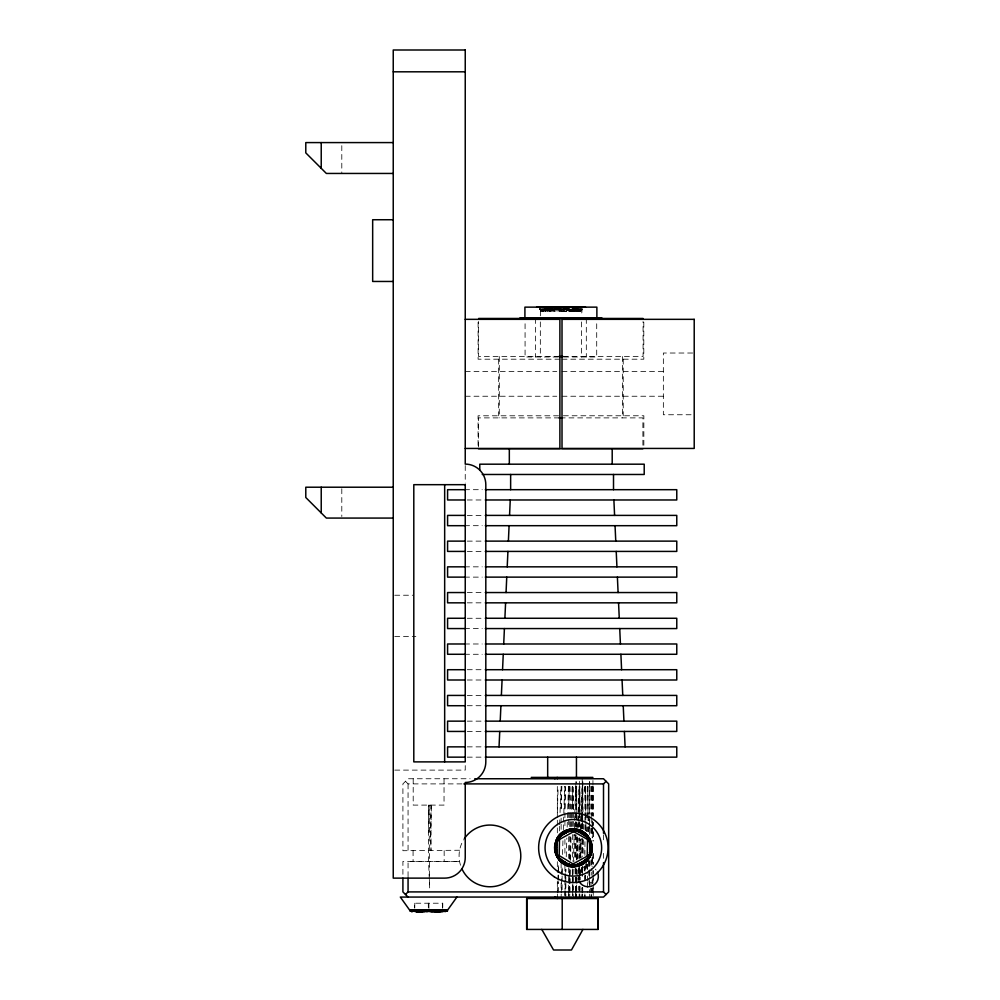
<?xml version="1.0" encoding="UTF-8"?>
<svg xmlns="http://www.w3.org/2000/svg" width="1000" height="1000" viewBox="0 0 1000 1000"><rect width="100%" height="100%" fill="white"/><g stroke="black" fill="none" stroke-linecap="round" stroke-linejoin="round"><path stroke-width="0.75" stroke-dasharray="5 3.75" d="M558.387 892.438L558.387 881.637M558.387 880.1L558.387 873.938M558.387 872.387L558.387 864.675L558.138 872.387M573.275 809.65L573.288 786.475M576.475 873.962L576.475 869.275M576.475 859.912L576.5 836.5M576.5 827.138L576.525 786.562M576.838 813.612L576.7 786.3M579.675 867.475L579.663 879.925L579.975 867.475M579.675 858.138L579.7 837.9M579.7 827L579.712 819.225M579.712 817.663L579.712 813M579.712 811.438L579.738 786.538M561.538 311.25L568.575 311.25L569.225 308.875L566.838 308.488M580.087 814.438L579.888 786.5M582.987 811.888L582.837 781.737M585.8 820.013L585.462 786.338M587.975 814.4L587.75 786.462M589.625 813.062L589.7 781.6M564.062 311.25L554.438 311.25C554.138 306.438 548.275 311.425 545.15 308.875L542.537 309.775L540.225 308.875L540.45 311.25L541.587 311.25L541.013 308.875L545.337 309.312L548.95 308.488M544.913 308.488C550.638 310.963 558.737 309.837 564.225 308.488M566.538 311.25L564.075 310.75M540.225 308.875L540.212 309.775L539.575 308.875L582.2 308.875L581.462 315.825M569.725 897.062L569.788 894M569.825 892.475L570.35 868.025M570.525 860.387L571.05 835.938M568.925 311.25L581.062 311.25L578.638 309.775L580.575 308.488M579.812 893.975L579.738 897.062L579.725 893.95M580 886.263L579.85 892.438L579.6 886.237M580.15 880.088L580.225 877M580.262 875.462L580.45 867.75M580.712 856.95L581.163 838.425M581.388 829.175L581.538 823M581.575 821.462L581.688 816.825M581.725 815.288L582.612 781.75M430.65 837.375L431.475 805.1M540.337 315.825L540.462 310.75L541.05 311.25L545.337 309.312L545.7 311.25M580.212 858.138L580.688 839.45M580.962 828.562L582.025 786.538M576.562 873.962L576.688 869.275M576.938 859.912L577.537 838.062M577.837 827.138L577.975 822.463M578.013 820.9L578.95 786.562M576.65 892.425L577.275 869.212M577.562 858.375L578.1 838.263M578.387 827.438L578.513 822.8M578.55 821.25L579.738 778.75M573.075 874.35L573.25 868.188M573.425 862.013L574.225 834.262M574.4 828.1L574.575 821.925M574.625 820.387L574.763 815.763M574.8 814.212L575.6 786.462M584.963 792.325L585.138 786.3M571.2 311.25C570.737 306.275 576.95 310.363 579.312 308.488M557.337 812.475L558.15 786.425M569.362 876.2L569.6 868.637M569.888 859.338L570.6 836.087M570.875 826.8L572.112 786.5M572.35 803.35L572.875 786.438M575.875 827.163L576.438 781.688M559.462 830.925L559.612 826.325M559.663 824.788L559.85 818.65M560.05 812.513L560.875 786.425M557.337 897.062L557.438 893.975M557.487 892.438L557.837 881.637M557.888 880.1L558.088 873.938M561.875 786.287L561.125 810.4L561.125 786.287M562.513 854.525L562.95 840.6M563.3 829.788L563.5 823.6M563.538 822.05L564.675 786.488M561.125 897.062L561.225 894.038M561.275 892.537L561.812 875.938M561.862 874.438L562.112 866.888L562.112 874.438M564.925 808.188L565.612 786.5M566.237 856.762L566.825 838.037M567.163 827.125L567.413 819.325M567.463 817.763L568.438 786.562M564.975 895.512L565.125 890.875M565.175 889.338L565.487 880.062M565.538 878.512L565.688 873.875M565.737 872.337L565.837 869.25L565.837 875.425M568.688 805.837L569.3 786.275M568.688 897.062L568.775 894.075M568.825 892.588L569.312 877.688M572.537 891L572.4 895.55L572.325 868.012L572.875 883.3M572.587 889.488L572.825 881.925M572.875 880.4L572.975 877.375M573.312 311.25L573.763 308.875L575.975 308.488M575.225 311.25L575.763 308.875L577.775 308.488M576.938 311.25L577.325 309.312L573.387 310.25L576.688 311.25L581.875 308.875L581.4 309.775L580.288 308.875L575.312 310.25L578.2 311.25L578.638 309.775L581.237 308.875L580.638 310.25L566.575 310.25L566.75 308.875L571.337 309.775M578.4 311.25L573.6 309.312L575.763 308.875M579.6 311.25L580.288 308.875M571.263 310.25L573.612 311.25L580.55 310.75L579.763 311.25L573.763 308.875L571.438 309.312L573.475 309.775L571.263 310.25L566.575 310.25M581.475 310.75L540.3 310.75M556.275 308.488C561.525 309.587 564.425 309.525 569.225 308.875M459.6 850.238L402.912 850.713L402.912 783.9L408.062 778.75L470.112 778.75M561.538 310.75L541.862 311.25L549.125 308.875L549.862 311.25L554.025 310.25L540.837 310.25L542.112 308.875L542.75 310.75L541.725 311.25M579.438 311.25L578.425 310.75M543.5 308.875L544.087 310.75L542.788 311.25M547.525 311.25C546.325 308.438 553.513 307.913 551.388 311.25L547.438 310.25L545.45 311.25L542.75 310.75M547.5 310.75L544.087 310.75L549.525 310.75L545.675 310.75M577.038 310.25L573 311.25L566.613 309.775L571.575 308.875M573.325 310.75L566.55 310.75M581.4 309.775L581.938 309.312L539.738 308.875L542.675 310.25M582.2 308.875L581.725 309.775L539.85 309.312M541.462 309.775L542.35 309.312M579.712 310.25L580.775 309.775L580.05 309.312M571.213 310.75L568.938 310.75M546.825 308.488L545.337 309.312M575.575 309.312L577.525 308.875L579.85 309.775M561.562 309.312C558.462 309.387 555.612 308.975 551.688 310.25L554.075 311.25M551.263 308.488L549.125 308.875L553.975 309.775M564.113 309.775L566.675 309.312M553.913 309.312L556.35 308.875L556.45 309.775M561.55 309.775L566.75 308.875M551.4 308.875L556.35 308.875M558.962 309.312L564.138 309.312M692.663 353.025L663.35 353.025L663.35 414.75L692.663 414.75M559.338 356.525L478.612 356.525L478.612 321.5M563.138 356.525L643.075 356.525L643.075 321.5M558.088 356.987L525.075 356.987L525.075 321.562M563.688 356.987L596.712 356.987L596.712 321.562M559.888 359.2L478.1 359.2L478.1 320.875M562.013 359.2L643.8 359.2L643.8 320.875M465.238 371.55L556.788 371.55M562.013 371.55L663.35 371.55M465.238 396.238L556.788 396.238M562.013 396.238L663.35 396.238M558.538 415.788L478.062 415.788L478.062 446.887M563.35 415.775L643.85 415.775L643.85 446.887M559.338 417.887L478.462 417.887L478.462 448.75M560.2 417.887L642.9 417.887L642.9 445.675M464.55 489.688L482.225 489.688M467.262 499.975L482.225 499.975M467.262 515.4L482.225 515.4M464.55 525.688L482.225 525.688M467.262 541.125L482.225 541.125M467.262 551.413L482.225 551.413M464.55 566.838L482.225 566.838M464.55 577.125L482.225 577.125M467.262 592.55L482.225 592.55M394.738 595.225L412.85 595.225M467.262 602.837L482.225 602.837M467.262 618.275L482.225 618.275M464.55 628.562L482.225 628.562M394.738 636.375L415.863 636.375M464.55 643.988L482.225 643.988M464.55 654.275L482.225 654.275M467.262 669.712L482.225 669.712M467.262 680L482.225 680M467.262 695.425L482.225 695.425M467.262 705.713L482.225 705.713M467.262 721.15L482.225 721.15M467.262 731.438L482.225 731.438M467.262 746.862L482.225 746.862M467.262 757.15L482.225 757.15M394.762 770.113L465.238 770.113L465.238 763.25M405.487 781.325L408.062 783.9L462.35 783.9M558.913 308.488L561.562 308.875M556.4 309.312L558.987 309.775M547.025 308.875L549.275 309.312M551.613 309.775L554.025 310.25M549.475 310.25L554.062 310.75L551.737 311.25M545.5 309.775L547.438 310.25M543.888 309.775L545.612 310.25M542.537 309.775L544.012 310.25M539.575 308.875L541.613 310.25M539.738 308.875L540.212 309.775M429.663 887.925L428.575 861.438L428.575 805.1L428.913 834.325M569.95 786.5L571.175 826.75M576.05 786.3L576.675 807.438M575.875 868.525L576.087 876.038M576.138 877.537L576.575 892.55L576.475 877.087M576.7 897.062L576.613 894.062L576.525 897.062M572.587 786.475L573.775 826.825M574.012 834.625L574.788 861.162M575.013 868.962L575.6 889.25M575.65 890.812L575.788 895.5M572.925 884.825L573.15 892.475L573.088 884.95M573.2 894L573.288 897.062M579.35 786.5L579.862 805.088M579.138 869.25L579.438 880.062M576.888 815.163L577.225 827.525M577.475 836.8L578.075 858.425M578.325 867.7L578.663 880.062M578.837 886.25L579.012 892.425L579.163 886.225M582.175 871.6L582.3 876.087M582.612 888.075L582.725 892.562M580.138 816L580.45 828.462M580.725 839.375L581.2 858.088M581.438 867.438L581.625 875.238M581.95 887.712L582.062 892.387M582.1 893.938L582.175 897.062L582.225 893.975M429.8 805.1L431 850.713L431 805.1M584.963 875.612L585.15 883.275M582.175 778.75L582.775 802.588M587.425 881.05L587.325 872.013M587.463 882.5L587.688 892.688M585.1 786.338L585.4 799.975M583.275 824.275L583.413 830.462M583.625 839.762L583.975 855.25M584.225 866.087L584.325 870.738M584.85 893.962L584.925 897.062L584.963 893.975M589.375 880.863L589.625 892.638M589.65 894.112L589.712 897.062M592.175 888.088L592.263 892.575M591.038 886.663L590.95 882.2L590.95 886.663M591.075 888.15L591.163 892.6M591.188 894.087L591.25 897.062L591.25 893.95M587.475 786.462L587.688 797.237M585.638 786.525L586.275 820.725M586.388 826.938L586.475 831.6M587.087 864.237L587.263 873.575M585.837 821.55L586.013 830.8M586.65 863.162L586.775 869.325M589.388 781.6L589.6 794.4M587.913 786.5L588.337 814.362M588.362 815.913L588.438 820.562M588.525 826.75L588.625 832.95M589.062 860.812L589.175 868.55M589.2 870.1L589.3 876.3L589.35 870.1M588 815.95L588.075 820.638M588.175 826.875L588.288 833.112M588.75 861.188L588.875 868.988M588.9 870.55L589.012 876.787M589.038 878.35L589.138 884.587M579.688 886.15L579.725 892.387M589.625 819.287L589.637 825.512M589.637 827.062L589.65 833.288M589.675 861.287L589.688 872.175M589.688 873.725L589.7 879.95M589.7 881.5L589.7 884.613M575.875 834.925L575.887 859.775M575.887 869.1L575.9 892.4M575.9 893.95L575.9 897.062M575.825 781.688L575.862 800.75M573.075 877.375L573.088 883.438M569.513 871.737L569.513 876.2M569.513 877.688L569.525 892.588M565.837 876.975L565.85 881.612M565.85 883.15L565.85 892.425M565.85 893.975L565.85 897.062M623.225 359.2L623.225 415.775M622.638 356.525L622.638 417.887M603.513 834.825L603.513 842.537M603.513 853.337L603.513 861.05M593.225 786.538L593.225 816.112M593.225 822.337L593.225 825.45M593.225 831.688L593.225 841.025M593.225 853.475L593.225 864.375M593.225 870.6L593.225 873.713M593.225 875.263L593.225 883.05M593.225 884.613L593.225 889.275M593.225 890.837L593.225 895.5M592.938 780.5L592.938 785.163M592.938 786.712L592.938 816.237M592.938 822.45L592.938 825.55M592.938 831.762L592.938 841.087M592.938 853.512L592.938 864.388M592.938 870.6L592.938 876.812M592.938 878.375L592.938 886.137M592.938 887.688L592.938 892.35M592.35 786.538L592.35 814.562M592.35 820.788L592.35 827.013M592.35 828.562L592.35 837.913M592.35 858.15L592.35 865.925M592.35 879.938L592.35 883.05M592.125 786.462L592.125 815.75M592.125 821.912L592.125 826.538M592.125 828.075L592.125 837.325M592.125 857.362L592.125 866.612M592.125 880.475L592.125 883.562M591.25 786.538L591.25 817.675M591.25 819.225L591.25 822.337M591.25 828.562L591.25 836.35M591.25 859.7L591.25 870.6M591.25 872.15L591.25 875.263M590.95 786.475L590.95 814.262M590.95 828.162L590.95 835.888M590.95 860.588L590.95 866.762M590.95 888.15L590.95 892.6M589.35 786.5L589.35 814.362M589.35 815.913L589.35 822.113M589.35 823.65L589.35 834.488M589.35 860.812L589.35 868.55M587.325 786.525L587.325 820.725M587.325 826.938L587.325 831.6M587.325 864.237L587.325 870.462M586.312 318.488L586.312 356.987M585.363 786.538L585.363 816.112M585.363 825.45L585.363 831.688M585.363 864.375L585.363 873.713M585.363 875.263L585.363 878.375M584.925 786.438L584.925 815.65M584.963 816.975L584.925 823.337M584.963 824.675L584.925 829.488M584.963 841.612L584.925 855.625M584.963 866.25L584.963 873.962M584.963 875.5L584.925 883.275M582.7 786.538L582.7 816.112M582.7 817.675L582.7 822.337M582.7 823.9L582.7 830.125M582.7 839.463L582.7 856.587M582.7 865.925L582.7 870.6M582.7 887.725L582.7 892.387M582.225 795.225L582.225 815.288M582.225 816.825L582.225 821.462M582.225 823L582.225 829.175M582.225 838.425L582.225 856.95M582.225 867.75L582.225 875.462M582.225 887.8L582.225 892.438L582.175 888.075M582.175 786.488L582.175 822.087M582.175 823.625L582.175 828.275M582.175 839.1L582.175 856.125M582.175 866.95L582.175 876.087M582.175 894.062L582.175 897.062M581.462 321.925L581.462 356.987M579.138 786.562L579.163 827.438M579.138 838.037L579.163 858.375M579.163 867.663L579.138 880.062M579.163 893.962L579.138 897.062M575.837 786.5L575.837 826.762M575.837 834.513L575.837 859.287M575.837 868.525L575.837 876.038M575.837 877.537L575.837 892.55M575.837 894.062L575.837 897.062M572.35 786.438L572.35 826.787M572.35 834.587L572.35 861.137M569.725 786.538L569.725 827.013M569.725 836.35L569.725 859.7M569.725 869.038L569.725 892.387M568.688 786.275L568.688 818.2M568.688 819.75L568.688 827.487M568.688 836.762L568.688 858.4M568.688 867.688L568.688 889.325M568.688 890.875L568.688 895.512M564.925 786.5L564.925 819.1M564.925 820.662L564.925 828.462M564.925 839.375L564.925 856.525M564.925 865.875L564.925 872.113M564.925 873.675L564.925 878.35M564.925 879.912L564.925 889.262M564.925 890.825L564.925 895.5M562.112 875.938L562.112 892.537M561.125 818.138L561.125 822.788M561.125 824.325L561.125 830.525M561.125 863.012L561.125 873.85M561.125 883.138L561.125 892.412M557.337 786.425L557.337 818.637M557.337 820.175L557.337 826.325M557.337 827.862L557.337 834.013M557.337 861.688L557.337 872.45M557.337 881.688L557.337 892.45M540.337 321.925L540.337 356.987M535.487 318.488L535.487 356.987M499.288 356.525L499.288 417.887M498.675 359.2L498.675 415.788M465.238 465.562L465.238 483.2M444.162 850.713L444.162 861.438M444.038 778.75L444.038 805.1L413.2 805.1L413.2 778.75M442.762 907.475L442.762 903.213L414.475 903.213L414.475 907.475M442.475 903.213L442.475 908.888M429.525 884.788L429.113 805.1M428.913 903.213L428.913 908.888M428.325 903.213L428.325 907.475M414.775 903.213L414.775 908.888M413.075 850.713L413.075 861.438M408.062 783.9L408.062 850.713M408.062 876.675L408.062 861.438L459.575 861.438L402.912 861.438L402.912 876.675M341.8 145.675L341.8 173.45M341.8 488.75L341.8 516.525M460.525 865.263A30.863 30.863 0 0 1 463.7 839.663M578.488 880.2A10.288 10.288 0 0 1 577.875 877.75M578.112 873.975A10.288 10.288 0 0 1 590.9 866.587M595.25 869.1A10.288 10.288 0 0 1 596.1 870.037"/><path stroke-width="1.5" d="M456.912 897.062L447.388 910.387C436.55 912.513 424.275 911.237 413.025 910.387L410.788 911.025L412.088 911.462L410.05 910.625L412.088 911.462L409.85 910.387L400.325 897.062L603.513 897.062L608.663 891.912L608.663 783.9L603.513 778.75L474.762 778.75M557.337 897.062L557.337 898.562L554.712 897.062M573.337 866.575L573.337 865.65L576.3 864.625C577.962 868.587 585.475 862.4 587.725 859.887C590.862 856.1 592.5 851.087 592.05 846.175C591.375 835.588 580.487 827.212 570.087 829.388C545.975 832.463 553.062 871.562 576.587 866.275M428.625 910.387C425.788 912.613 413.025 911.425 411.188 910.625C417.6 912.212 428.875 910.263 431.737 911.025C428.2 910.45 416.75 910.85 426.075 911.388C424.288 909.638 426.012 912.562 427.938 911.3L425.462 911.025C435.288 911.225 451.538 910.85 434.787 911.025C434.938 912.788 459.35 909.975 440.25 911.025M566.938 830.238L567.612 832.125L573.325 830.1C571.538 827.425 563.938 831.488 561.413 833.6C557.487 836.587 555.475 841.425 554.663 846.175C553.837 856.675 562.725 866.762 573.337 866.375C600.225 866.562 595.725 824.325 569.712 829.463C541.3 835.725 559.062 879.137 583.775 863.4C608.038 846.375 573.812 812.475 557.275 838.55M561.413 833.6C552.238 841.55 554.062 857.45 564.062 863.875M579.738 830.2C587.888 833.662 594.125 844.35 589.525 852.975L590.075 850.763C590.4 846.087 591.062 839.762 586.425 836.812L587.7 835.75M555.925 854.15L554.663 849.45L556.125 841.55L555.25 847.812L557.275 857.087M554.788 847.812C555.775 876.012 599.513 868.35 590.788 841.462M587.962 839.712L573.65 831.625L573.675 830.625M573.65 831.625L559.513 839.45L559.212 855.612L573.062 863.95L573.038 864.95M588.062 856.637L587.225 856.137L587.5 839.963M499.038 746.862L499.738 731.438M500.213 721.15L500.913 705.713M501.375 695.425L502.075 680M502.55 669.712L503.25 654.275M503.713 643.988L504.412 628.562M504.888 618.275L505.588 602.837M506.05 592.55L506.75 577.125M507.212 566.838L507.925 551.413M508.387 541.125L509.087 525.688M509.55 515.4L510.25 499.975M566.987 865.238C553.888 860.387 551.925 837.237 566.312 832.75L564.113 833.962M589.888 849.963L589.963 846.287L590.337 847.812L592.125 847.812M585.275 862.05C578.3 867.2 568.6 866.75 561.7 861.675C574.875 874.05 596.938 858.138 590.363 841.612C593.325 847.625 590.9 854.425 587.4 859.625L589.6 857.2M555.288 844.638L555 847.812L556.35 853.988M585.25 833.6C570.625 820.863 547.188 840.113 557.675 856.85L556.125 854.075M557.188 842.7L556.075 847.812L557 852.325M588.625 856.975L582.388 863.487C587.837 863.188 587.8 853.475 590.975 854.237M576.438 865.375L582.263 863.263L587.9 857.65L586.8 859.125C583.862 863.112 578.975 865.925 573.9 865.375M591.425 851L591.938 847.812M590.662 850.863L588.862 856.087L590.662 850.863L589.163 840.125L591.213 847.812L590.363 854.013M558.112 838.612L556.35 841.637C558.862 834.925 565.638 830.6 572.675 830.275L564.175 831.963C571.25 827.987 580.7 829.925 585.763 836.263L576.375 830.525L582.375 832.15L587.562 835.875L591.425 844.625M589.237 838.625C587.263 833.112 579.513 832.225 576.587 829.35M570.075 866.275L570.337 864.812L567.612 863.55L566.925 865.425M556.75 849.312L556.825 845.738M445.9 911.388L446.45 911.025L428.6 910.625L413.688 911.3M409.85 910.387L447.025 910.387L410.225 910.387L410.788 911.025L446.737 911.025L441.875 910.387L428.587 911.225M591.65 851.038L589.425 857.113M590.112 853.925L591.188 850.962L591.188 844.663M555.525 844.675C556.812 837.062 563.1 832.375 570.237 830.288L561.55 833.775L564.062 831.775M579.125 831.875L579.675 830.387M589.525 852.975L590.638 847.812L590.075 850.763L591.838 851.075M557.85 839.562L555.513 847.812L557.537 855.425C555.462 850.487 554.65 844.212 557.85 839.562L558.013 838.962M414.613 909.8L413.913 910.812M414.312 909.8L413.6 910.812M445.138 911.462L445.337 911.45M411.388 910.837L413.175 911.175L409.925 910.387L447.312 910.387L444.45 911.388M410.05 910.625L424.963 910.387M411.188 910.625L422.875 911.462L416 911.438L431.788 910.837M437.075 911.45C438.688 909.5 435.675 913.15 440.075 911.175M559.288 836.025L561.7 833.962L558.875 837.887L562.05 834.375M555.913 841.475L557.475 838.65M589.237 857L590.8 854.175M559.125 859.737L557.475 856.975L564.425 863.25L560.737 859.175L565.013 862.225L563.962 864.038M431.587 911.388L441.025 911.45L429.162 911.3M581.65 833.4L582.7 831.587M582.938 929.425L571.462 950L553.562 950L541.788 929.425M439.712 911.388L442.075 911.3L442.638 909.8M434.5 911.388L430.5 911.388C433.125 911.587 445.538 910.062 444.062 911.175M589.188 854.725L589.85 853.825M557.525 840.925L556.062 844.775L556.35 850.8M561.263 835.9L564.3 832.175M444.7 911.388L445.375 911.175L442.65 910.837L447.013 910.387M586.888 858.55L579.438 864.562L575.237 864.987M561.287 862.175L562.438 860.8M584.225 834.825L585.375 833.462M584.987 861.7L587.013 859.3M405.487 894.488L408.062 891.912L603.513 891.912L606.087 894.488M463.9 783.9L603.513 783.9L606.087 781.325M583.038 861.375L581.825 862.5L584.45 861.05L576.95 864.388L581.825 862.5L585.538 859.638M585.138 861.888L587.575 859.762M558.975 859.862L560.275 858.787L557.913 856.725L557.112 857.175M589.425 838.525L590.588 841.538L584.963 833.95L574.738 830.325L582.1 832.625L588.212 838.45L584.788 834.15L579.425 831.062L582.1 832.625M565 833.425L567.438 831.637L571.312 830.688M567.337 831.363L559.9 836.988M579.237 864.025L576.388 865.1L581.975 862.763L579.138 863.75L579.738 865.425M588.7 838.938L589.587 838.425M558.337 856.1L559.138 855.65M588.375 839.488L587.663 839.875M573.062 863.95L587.2 856.125M428.6 910.625L437.762 910.837M554.712 778.75L557.337 777.4L557.337 778.75M579.825 863.15L581.675 862.237M579.338 864.3L584.637 861.275L586.575 858.938L587.725 859.887M582.612 863.888C577.075 867.588 569.913 866.363 564.288 863.475L567.238 864.562L562.05 861.263L559.412 858.012M564.425 832.4L567.238 831.1M413.038 911.188L411.325 911.3L413.275 911.237M576.475 865.638L567.337 864.3L564.562 863.012L560.737 859.175M555.737 854.212L557.137 853.713L556.062 850.85M589.5 841.925L590.975 841.388M435.788 910.387L434.938 910.625L440.538 910.625L434.875 910.837M567.075 830.625L573.325 829.488L579.513 830.812L573.325 829.275M414.237 910.387L418.2 910.387M431.287 911.388L434.787 911.025M555.075 851.038L556.65 850.75L556.062 844.775L557.137 841.925L555.737 841.413M591.825 844.55L589.875 844.9L589.7 843.263M414.675 911.388L415.538 911.425M440.4 910.837L445.85 910.837M442.825 910.625L444.688 910.625M569.55 831.312C566.038 829.912 563.3 837.25 561.287 833.462M414.387 910.625L410.788 911.025M570.388 307.162L581.9 307.137L536.788 307.162M422.337 910.837C418.075 912.588 409.1 909.438 420.275 911.462M414.738 911.025L419.338 910.625L421.575 911.462M442.45 911.388L441.688 911.425L443.488 911.3L430.012 911.3M444.963 911.45L445.625 911.388M442.475 911.025L440.05 911.175L442.15 911.388M416.525 911.45L419.825 911.3M582.987 307.162L585.55 307.137L581.575 307.162L583.337 307.137M418.413 911.462L416 911.438L424.812 911.45M536.6 307.162L570.538 307.137M434.762 911.462L437.225 911.388L434.6 911.3M567.15 864.812L572.1 865.337L567.438 864.025L562.238 861.038L569.175 864.25M434.4 911.45L437.238 911.388M413.113 911.3L411.05 911.175M411.337 911.388L412.788 911.388M393.237 71.812L465.238 71.812M393.237 142.587L305.788 142.587L305.788 152.875L326.362 173.45L393.237 173.45M393.237 219.737L372.663 219.737L372.663 281.462L393.237 281.462M519.763 318.05L602.013 318.05M478.612 318.463L643.075 318.463M465.238 319.337L559.888 319.337L559.888 448.45L465.238 448.45M558.8 356.525L563.138 356.525M558.95 417.887L562.375 417.887M478.462 448.75L642.9 448.75M482.262 474.475L644.212 474.475L644.212 464.188L479.775 464.188L479.775 470.062M393.237 487.212L305.788 487.212L305.788 497.5L326.362 518.075L393.237 518.075M464.55 489.688L447.587 489.688L447.587 499.975L464.55 499.975M485.288 489.688L676.775 489.688L676.775 499.975L485.288 499.975M464.55 515.4L447.587 515.4L447.587 525.688L464.55 525.688M485.288 515.4L676.775 515.4L676.775 525.688L485.288 525.688M464.55 541.125L447.587 541.125L447.587 551.413L464.55 551.413M485.288 541.125L676.775 541.125L676.775 551.413L485.288 551.413M464.55 566.838L447.587 566.838L447.587 577.125L464.55 577.125M485.288 566.838L676.775 566.838L676.775 577.125L485.288 577.125M464.55 592.55L447.587 592.55L447.587 602.837L464.55 602.837M485.288 592.55L676.775 592.55L676.775 602.837L485.288 602.837M464.55 618.275L447.587 618.275L447.587 628.562L464.55 628.562M485.288 618.275L676.775 618.275L676.775 628.562L485.288 628.562M464.55 643.988L447.587 643.988L447.587 654.275L464.55 654.275M485.288 643.988L676.775 643.988L676.775 654.275L485.288 654.275M464.55 669.712L447.587 669.712L447.587 680L464.55 680M485.288 669.712L676.775 669.712L676.775 680L485.288 680M464.55 695.425L447.587 695.425L447.587 705.713L464.55 705.713M485.288 695.425L676.775 695.425L676.775 705.713L485.288 705.713M464.55 721.15L447.587 721.15L447.587 731.438L464.55 731.438M485.288 721.15L676.775 721.15L676.775 731.438L485.288 731.438M464.55 746.862L447.587 746.862L447.587 757.15L464.55 757.15M485.288 746.862L676.775 746.862L676.775 757.15L485.288 757.15M531.213 777.4L592.938 777.4M554.587 847.812L556.688 847.812M413.375 911.188L427.375 911.3L419.438 910.837M416 911.438L417.7 911.45M417.5 911.388L420.125 911.45M422.7 911.388L424.438 911.45M422.6 911.3L412.95 911.025M425.5 911.175L427.938 911.3M437.525 911.175L439.875 911.3M414.95 911.175C418.95 912.763 415.538 909.388 417.312 911.3M573.325 829.725L576.475 829.987M411.613 911.388L412.275 911.438M570.188 830.025L572.675 830.275M577.75 831.45L579.237 831.6M570.15 865.875L573.337 866.375M580.875 832.975L584.425 834.587L587.188 837.487M554.888 844.562L556.65 844.875M579.5 832.25L581.95 832.875M421.45 910.387L422.25 910.625M576.55 829.538L582.375 832.15M567.062 865.037L570.112 866.087M570.237 865.375L564.712 862.75M565.013 862.225L566.388 862.938L563.15 860.987M559.487 839.438L558.65 838.938M589.425 841.488L590.65 844.762L590.938 850.913M587.2 836.175L584.788 834.15L586.788 836.513M581.8 833.138L582.938 834.225M443.638 910.812L442.837 909.5M408.062 897.062L402.912 891.912L402.912 878.2M559.288 859.6L561.4 862.025M587 836.338L589.025 838.75L590.65 844.762M584.263 860.825L585.4 862.2M559.9 859.1L561.875 861.475L558.425 857.075M581.825 862.5L582.712 864.062M563.975 831.6L564.862 833.15M590.363 844.812L590.925 847.812M570.087 829.388L570.337 830.85M613.888 499.975L614.587 515.4M615.05 525.688L615.763 541.125M616.225 551.413L616.925 566.838M617.388 577.125L618.1 592.55M618.562 602.837L619.263 618.275M620.9 654.275L621.6 669.712M622.062 680L622.762 695.425M623.225 705.713L623.938 721.15M624.4 731.438L625.1 746.862M619.725 628.562L620.425 643.988M591.638 844.587L591.712 847.812M428.938 910.812L428.925 909.5M556.35 844.825L556.375 847.812M613.513 474.475L613.513 489.688M612.2 448.75L612.2 464.188M603.513 783.9L603.513 833.275M603.513 862.6L603.513 891.912M597.925 898.562L597.925 929.425M596.875 318.05L596.875 307.137L524.913 307.137L524.913 318.05M576.45 757.15L576.45 777.4M562.212 898.562L562.212 929.425M547.675 757.15L547.675 777.4M526.812 898.562L526.812 929.425M510.637 474.475L510.637 489.688M509.325 448.75L509.325 464.188M444.663 484.675L444.663 761.888M408.062 878.2L408.062 891.912M321.225 142.587L321.225 168.3M321.225 487.212L321.225 512.925M464.387 838.6A30.863 30.863 0 0 1 511.562 833.9A30.863 30.863 0 0 1 507.675 881.162A30.863 30.863 0 0 1 461.9 868.812M597.438 872.188A10.288 10.288 0 0 1 592.675 885.7A10.288 10.288 0 0 1 579.025 881.35M465.238 50L393.237 50L393.237 878.125L444.663 878.125A20.575 20.575 0 0 0 465.238 857.55L465.238 782.463A20.575 20.575 0 0 0 485.812 761.888L485.812 484.675A20.575 20.575 0 0 0 465.238 464.1L465.238 50M694.212 319.337L562.013 319.337L562.013 448.438L694.212 448.438L694.212 319.337M465.238 484.675L413.8 484.675L413.8 761.888L465.238 761.888L465.238 484.675M598.075 898.562L526.65 898.562L526.65 929.425L598.075 929.425L598.075 898.562M554.175 876.737A34.725 34.725 0 0 0 608.013 849.925A34.725 34.725 0 0 0 557.875 816.712A34.725 34.725 0 0 0 554.175 876.737M559.212 872.312A28.287 28.287 0 0 0 601.65 847.812A28.287 28.287 0 0 0 559.212 823.312A28.287 28.287 0 0 0 559.212 872.312"/></g></svg>
